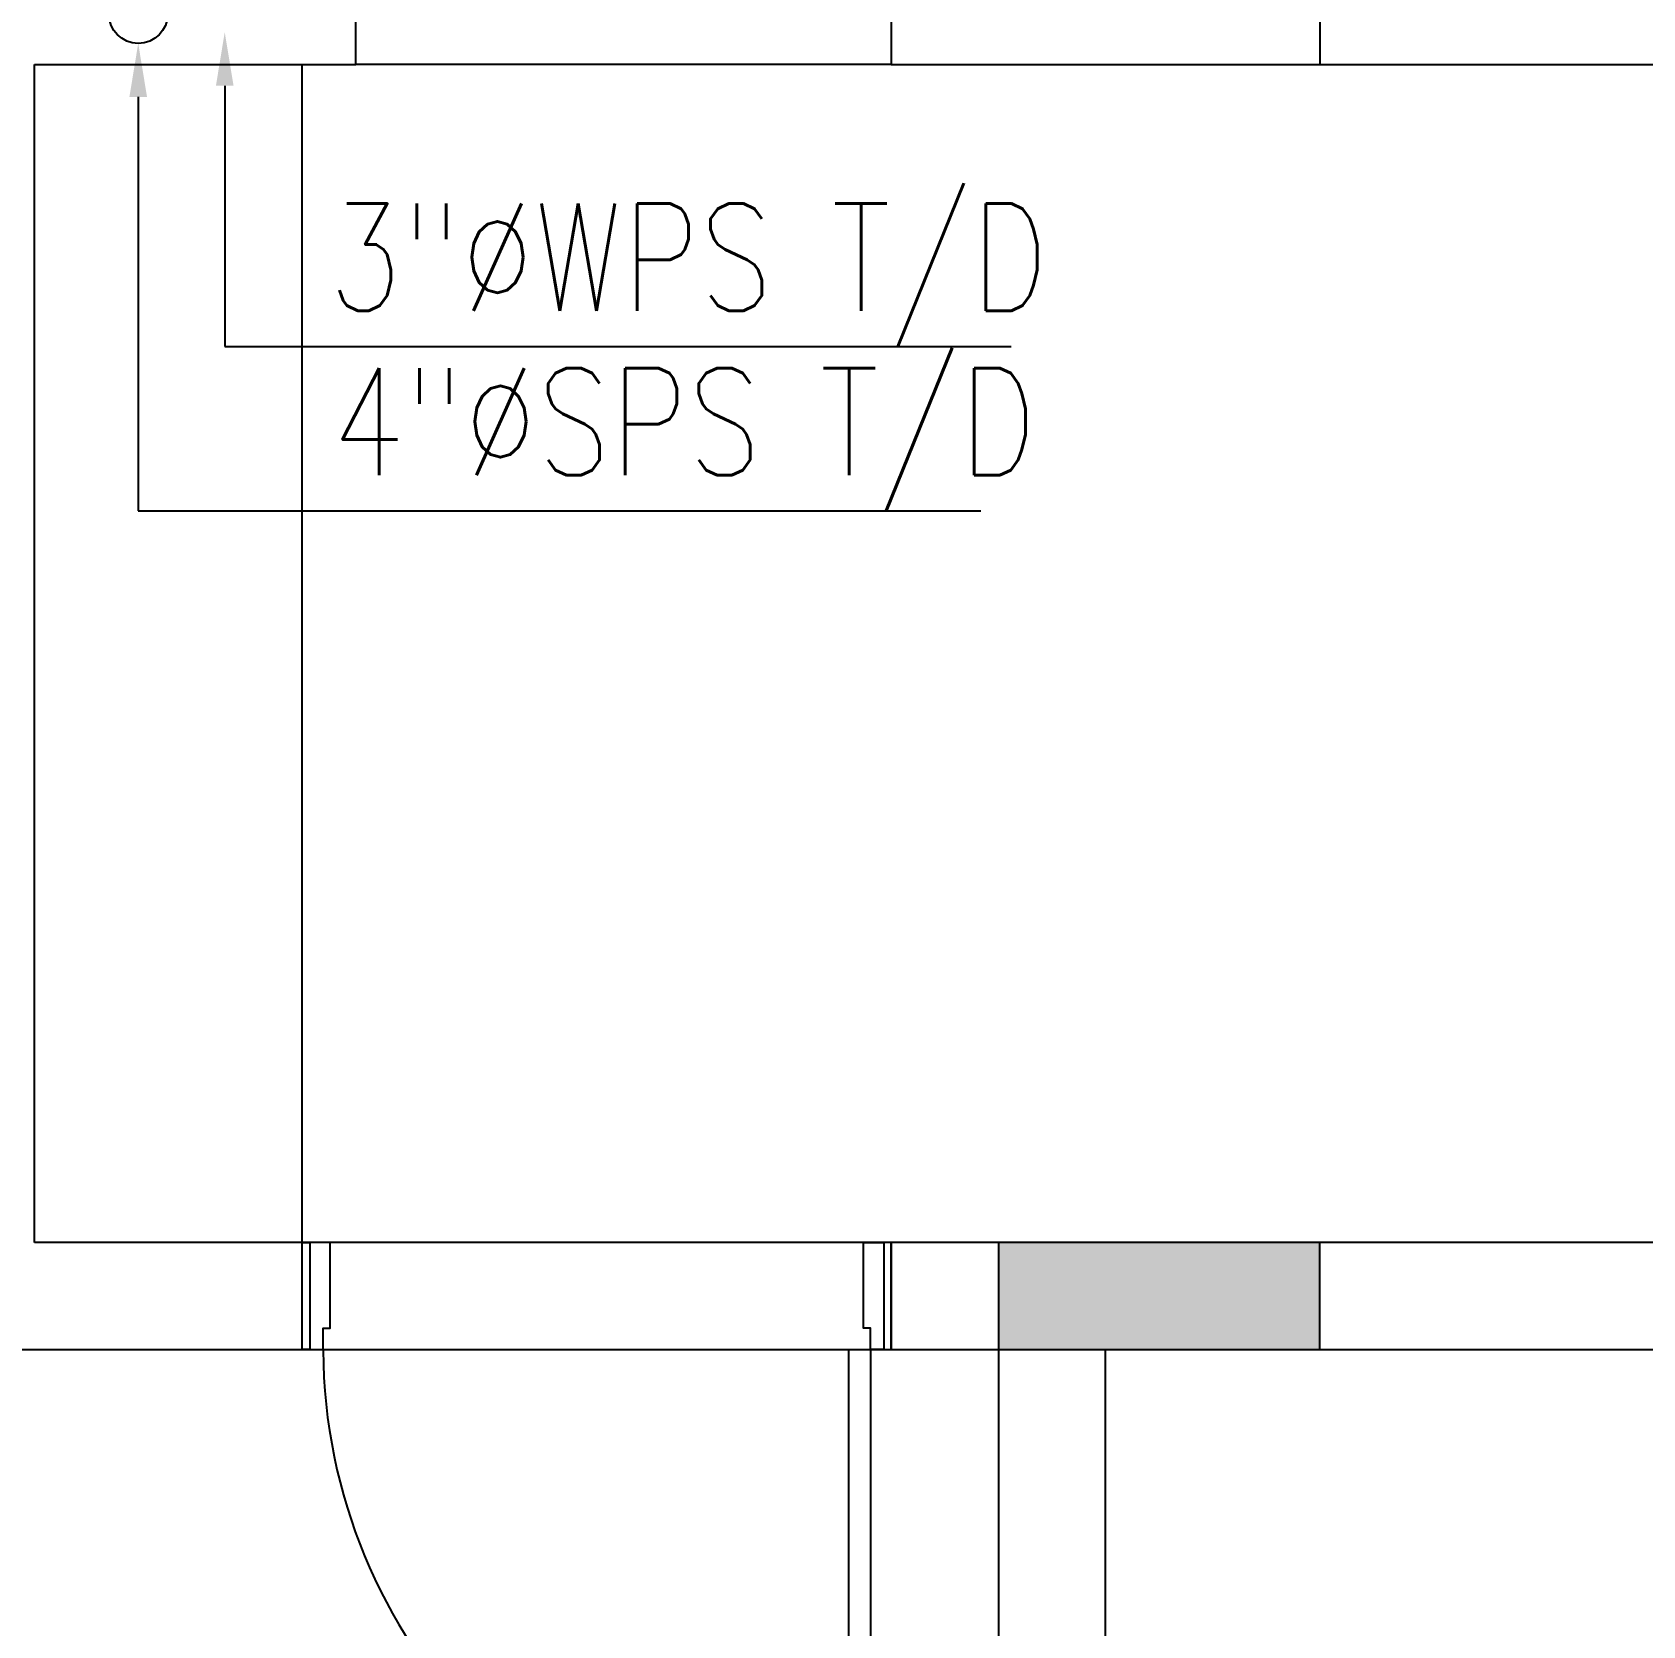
# Model space of a CAD drawing. Header units: metres. Extents: x -658 to -58, y -713 to -118.
# Drawn here: x -319.053 to -316.046, y -134.268 to -131.291 of the extents above; entities that cross this region are included whole.
import ezdxf
from ezdxf import colors
from ezdxf.entities.mleader import LeaderData, LeaderLine
from ezdxf.math import Vec2, Vec3

# ---------------------------------------------------------------- set-up
doc = ezdxf.new("R2010")
doc.units = ezdxf.units.M
doc.header["$LTSCALE"] = 100
for name, color, linetype in [('drainage', 6, 'Continuous'), ('plan', 8, 'Continuous'), ('WATER TEXT', 3, 'Continuous')]:
    doc.layers.add(name, color=color, linetype=linetype)
doc.styles.add('02-GROUND-FOR WORK$0$MZ', font='romans.shx', dxfattribs={"width": 0.8})

# ---------------------------------------------------------------- blocks, each defined once
blk = doc.blocks.new('*U103')
for points in [[(79, 1116.000000010197), (79, 100.0000000101856), (39.00000000000001, 100.0000000101856), (39.00000000000002, 1116.000000010197)], [(-3.825999347513978e-15, -100.0000000101856), (14, -100.0000000101856), (14, 100.0000000101856), (3.825999347513978e-15, 100.0000000101856)], [(1100.000000000011, -100.0000000101856), (1086.000000000011, -100.0000000101856), (1086.000000000011, 100.0000000101856), (1100.000000000011, 100.0000000101856)]]:
    blk.add_lwpolyline(points, close=True)
at = {"ltscale": 0.25}
for points in [[(1100.000000000011, 100.0000000101856), (1.093142670511498e-14, 100.0000000101856)], [(-3.825999347513978e-15, -100.0000000101856), (1100.000000000011, -100.0000000101856)]]:
    blk.add_lwpolyline(points, dxfattribs=at)
at = {"flags": 128}
for points in [[(14, -100.0000000101856), (14, 100.0000000101856), (14, 100.0000000101856), (39.00000000000001, 100.0000000101856), (39.00000000000001, 60.00000001018563), (52.00000000000076, 60.00000001018563), (51.99999999995558, -100.0000000101856)], [(1086.000000000011, -100.0000000101856), (1086.000000000011, 100.0000000101856), (1086.000000000011, 100.0000000101856), (1061.000000000011, 100.0000000101856), (1061.000000000011, 60.00000001018563), (1048.00000000001, 60.00000001018563), (1048.000000000056, -100.0000000101856), (1086.000000000011, -100.0000000101856)]]:
    blk.add_lwpolyline(points, close=True, dxfattribs=at)
at = {"ltscale": 0.25}
blk.add_arc((37.965438357953, 94.58148840968518), 1023.059892347741, 0.4031917538202731, 87.18918173921534, dxfattribs=at)
blk = doc.blocks.new('GREGRERGREGRE')
h = blk.add_hatch(color=256)
h.dxf.hatch_style = 1
h.paths.add_polyline_path([(-207.6055494243557, -133.7512336782747), (-207.6055494243557, -133.5512336782747), (-208.2055494243557, -133.5512336782747), (-208.2055494243557, -133.7512336782747)])
blk.add_lwpolyline([(-207.6055494243557, -133.7512336782747), (-207.6055494243557, -133.5512336782747), (-208.2055494243557, -133.5512336782747), (-208.2055494243557, -133.7512336782747)], close=True)
blk = doc.blocks.new('A$Cc2be8e3e')
at = {"layer": 'plan'}
for p, q in [((-21.20354420505572, 17.10949198694271), (-21.20354420505572, 17.30949198694276)), ((-20.20354420505578, 17.30949198694276), (-20.20354420505578, 17.10949198694271)), ((-19.40354420505582, 17.30949198694276), (-19.40354420505582, 17.10949198694271)), ((-21.80354420505574, 17.10949198694271), (-21.20354420505572, 17.10949198694271)), ((-21.80354420505574, 14.90949198694278), (-21.80354420505574, 17.10949198694271)), ((-21.3035442050558, 14.90949198694267), (-21.3035442050558, 17.10949198694283)), ((-20.20354420505578, 17.10949198694283), (-21.20354420505572, 17.10949198694271)), ((-20.20354420505578, 17.10949198694271), (-19.40354420505582, 17.10949198694271)), ((-21.3035442050558, 14.90949198694278), (-21.80354420505574, 14.90949198694278)), ((-21.3035442050558, 14.70949198694274), (-21.3035442050558, 14.90949198694278)), ((-17.50354420505579, 14.90949198694278), (-20.20354420505578, 14.90949198694278)), ((-20.20354420505578, 14.90949198694278), (-20.20354420505578, 14.70949198694274)), ((-23.80354420505574, 14.70949198694274), (-21.3035442050558, 14.70949198694274)), ((-20.20354420505578, 14.70949198694274), (-20.00354420505568, 14.70949198694274)), ((-20.00354420505568, 14.70949198694274), (-20.00354420505573, 8.509491986942692)), ((-19.80354420505569, 14.70949198694274), (-17.50354420505579, 14.70949198694274)), ((-19.80354420505569, 8.509491986942237), (-19.80354420505569, 14.70949198694274))]:
    blk.add_line(p, q, dxfattribs=at)
at = {"layer": 'plan', "ltscale": 0.5}
blk.add_line((-19.40354420505582, 17.10949198694271), (-18.40354420505582, 17.10949198694271), dxfattribs=at)
at = {"layer": 'plan'}
blk.add_blockref('GREGRERGREGRE', (188.2020052193, 148.4607256652175), dxfattribs=at)
at = {"layer": 'plan', "xscale": 0.001, "yscale": 0.001, "zscale": 0.001, "rotation": 179.9999999999999}
blk.add_blockref('*U103', (-20.20354420505578, 14.80949198694276), dxfattribs=at)

msp = doc.modelspace()

# ---------------------------------------------------------------- linework, layer by layer
at = {"layer": 'drainage'}
msp.add_circle((-318.8553566220095, -131.2564946564253), 0.055, dxfattribs=at)

# ---------------------------------------------------------------- block references
at = {"layer": 'plan'}
msp.add_blockref('A$Cc2be8e3e', (-297.2456081894987, -148.4607256652175), dxfattribs=at)

# ---------------------------------------------------------------- leaders
at = {"layer": 'WATER TEXT', "color": 3}
ml = msp.add_multileader_mtext('Standard', dxfattribs=at)
ml.set_content('3"%%CWPS T/D', color=3, style='02-GROUND-FOR WORK$0$MZ')
ml.set_leader_properties(color=1)
ml.build(insert=Vec2(0, 0))
ml.multileader.update_dxf_attribs({"text_left_attachment_type": 6, "text_right_attachment_type": 6, "dogleg_length": 100, "arrow_head_size": 0.1})
ctx = ml.context
ctx.base_point, ctx.char_height, ctx.arrow_head_size, ctx.landing_gap_size, ctx.plane_origin, ctx.plane_x_axis, ctx.plane_y_axis = Vec3(-318.5000513127139, -131.8775203742372), 0.2, 0.1, 9e-05, Vec3(-318.8313557499673, -130.8248697411503), Vec3(1, 2e-16), Vec3(-2e-16, 1)
ctx.left_attachment, ctx.right_attachment = 6, 6
notes = []
notes.append((ctx, [(1, (1, 1, 0), (-318.6938059929337, -131.8775203742372), (1, 2.000000000000002e-16), 0.1937546802197958, [(0, [(-318.6938059929337, -131.2906654329862)], 0, [])])]))
ctx.mtext.insert, ctx.mtext.text_direction, ctx.mtext.rotation, ctx.mtext.flow_direction = Vec3(-318.4999613127139, -131.6108537075705), Vec3(1, 2e-16), 2e-16, 5
ml = msp.add_multileader_mtext('Standard', dxfattribs=at)
ml.set_content('4"%%CSPS T/D', color=3, style='02-GROUND-FOR WORK$0$MZ')
ml.set_leader_properties(color=1)
ml.build(insert=Vec2(0, 0))
ml.multileader.update_dxf_attribs({"text_left_attachment_type": 6, "text_right_attachment_type": 6, "dogleg_length": 100, "arrow_head_size": 0.1})
ctx = ml.context
ctx.base_point, ctx.char_height, ctx.arrow_head_size, ctx.landing_gap_size, ctx.plane_origin, ctx.plane_x_axis, ctx.plane_y_axis = Vec3(-318.4944991224846, -132.1847465185921), 0.2, 0.1, 9e-05, Vec3(-318.9929063790282, -130.8248697411354), Vec3(1, 2e-16), Vec3(-2e-16, 1)
ctx.left_attachment, ctx.right_attachment = 6, 6
notes.append((ctx, [(1, (1, 1, 0), (-318.8553566220095, -132.1847465185921), (1, 2.000000000000008e-16), 0.3608574995248532, [(0, [(-318.8553566220095, -131.3114946564327)], 0, [])])]))
ctx.mtext.insert, ctx.mtext.text_direction, ctx.mtext.rotation, ctx.mtext.flow_direction = Vec3(-318.4944091224846, -131.9180798519254), Vec3(1, 2e-16), 2e-16, 5
for ctx, leaders in notes:
    for number, flags, end, landing, length, lines in leaders:
        leader = LeaderData()
        leader.index, (leader.has_last_leader_line, leader.has_dogleg_vector, leader.attachment_direction) = number, flags
        leader.last_leader_point, leader.dogleg_vector, leader.dogleg_length = Vec3(end), Vec3(landing), length
        for number, points, colour, breaks in lines:
            line = LeaderLine()
            line.index, line.vertices, line.color, line.breaks = number, Vec3.list(points), colors.encode_raw_color(colour), breaks
            leader.lines.append(line)
        ctx.leaders.append(leader)

doc.saveas('drawing.dxf')
